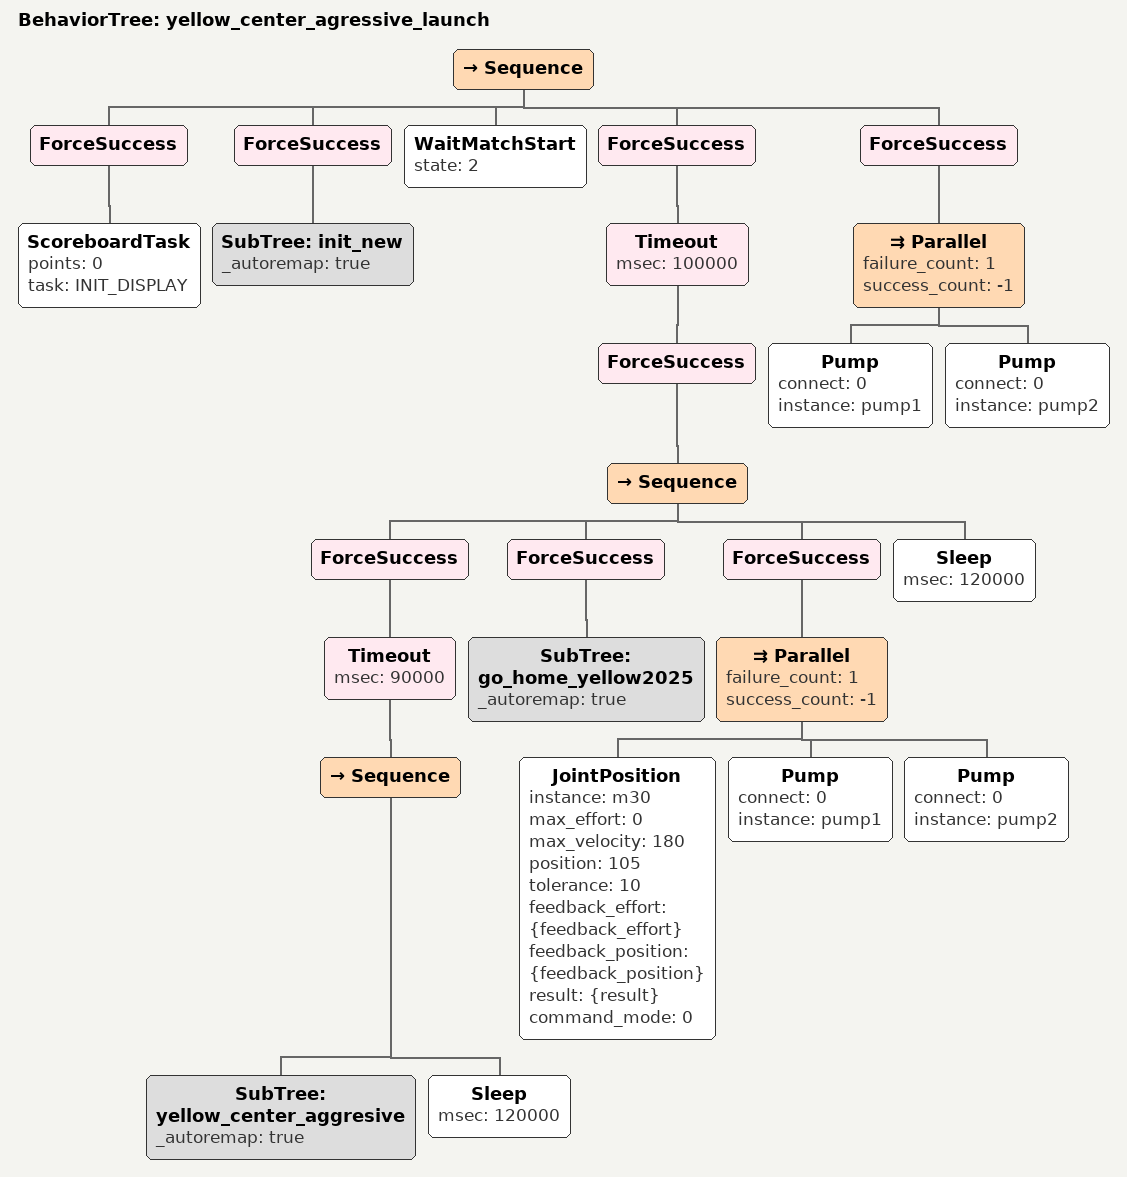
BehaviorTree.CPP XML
<?xml version="1.0" encoding="UTF-8"?>
<root BTCPP_format="4">
  <BehaviorTree ID="yellow_center_agressive_launch">
    <Sequence>
      <ForceSuccess>
        <ScoreboardTask points="0"
                        task="INIT_DISPLAY"/>
      </ForceSuccess>
      <ForceSuccess>
        <SubTree ID="init_new"
                 _autoremap="true"/>
      </ForceSuccess>
      <WaitMatchStart state="2"/>
      <ForceSuccess>
        <Timeout msec="100000">
          <ForceSuccess>
            <Sequence>
              <ForceSuccess>
                <Timeout msec="90000">
                  <Sequence>
                    <SubTree ID="yellow_center_aggresive"
                             _autoremap="true"/>
                    <Sleep msec="120000"/>
                  </Sequence>
                </Timeout>
              </ForceSuccess>
              <ForceSuccess>
                <SubTree ID="go_home_yellow2025"
                         _autoremap="true"/>
              </ForceSuccess>
              <ForceSuccess>
                <Parallel failure_count="1"
                          success_count="-1">
                  <JointPosition instance="m30"
                                 max_effort="0"
                                 max_velocity="180"
                                 position="105"
                                 tolerance="10"
                                 feedback_effort="{feedback_effort}"
                                 feedback_position="{feedback_position}"
                                 result="{result}"
                                 command_mode="0"/>
                  <Pump connect="0"
                        instance="pump1"/>
                  <Pump connect="0"
                        instance="pump2"/>
                </Parallel>
              </ForceSuccess>
              <Sleep msec="120000"/>
            </Sequence>
          </ForceSuccess>
        </Timeout>
      </ForceSuccess>
      <ForceSuccess>
        <Parallel failure_count="1"
                  success_count="-1">
          <Pump connect="0"
                instance="pump1"/>
          <Pump connect="0"
                instance="pump2"/>
        </Parallel>
      </ForceSuccess>
    </Sequence>
  </BehaviorTree>

</root>
